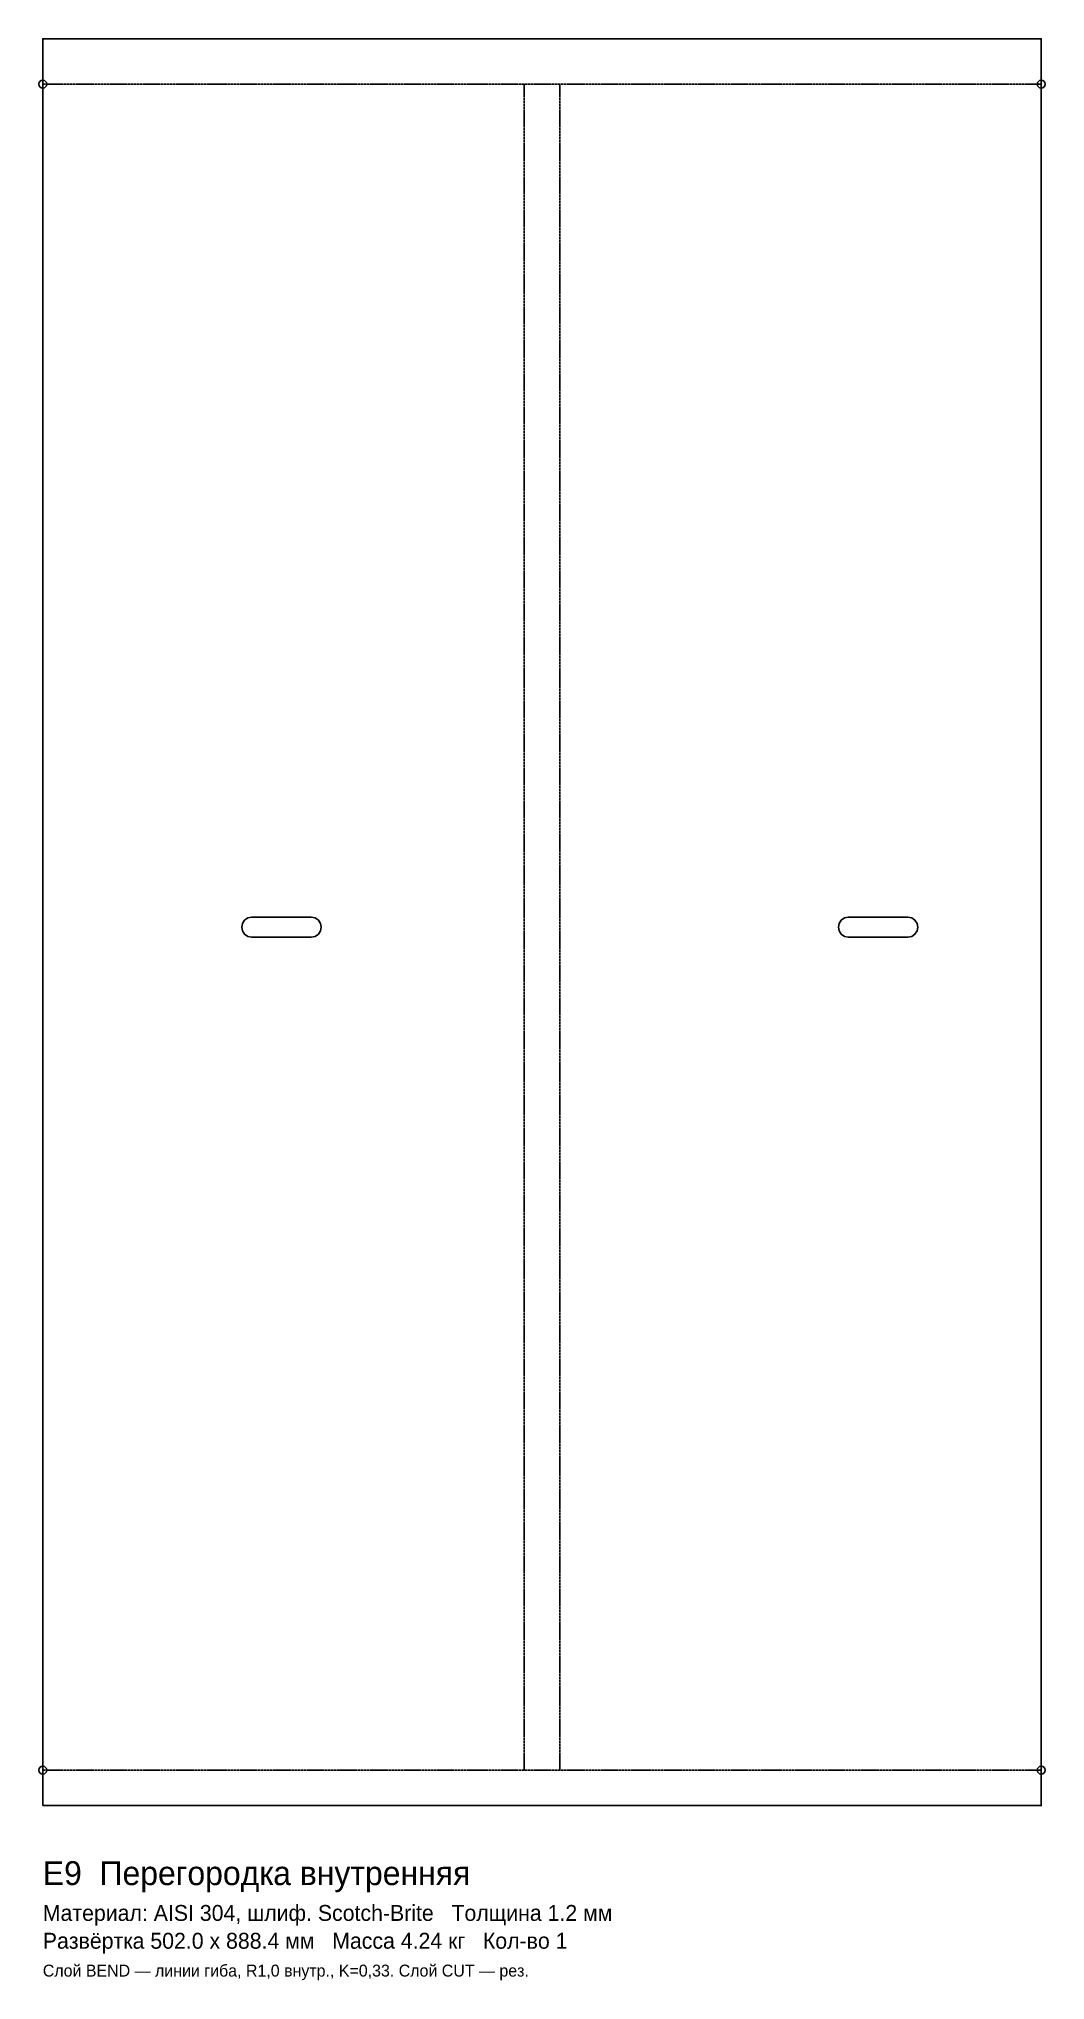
# Model space of a CAD drawing. Header units: millimetres. Extents: x -2 to 504, y -88 to 888.
import ezdxf

# ---------------------------------------------------------------- set-up
doc = ezdxf.new("R2010")
doc.units = ezdxf.units.MM
doc.linetypes.add('DASHED', pattern=[1.524, 1.27, -0.254])
for name, color, linetype in [('BEND', 1, 'DASHED'), ('CUT', 7, 'Continuous'), ('INFO', 3, 'Continuous')]:
    doc.layers.add(name, color=color, linetype=linetype)

msp = doc.modelspace()

# ---------------------------------------------------------------- linework, layer by layer
at = {"layer": 'BEND'}
for p, q in [((0, 865.59), (502, 865.59)), ((242, 17.79), (242, 865.59)), ((260, 17.79), (260, 865.59)), ((0, 17.79), (502, 17.79))]:
    msp.add_line(p, q, dxfattribs=at)
at = {"layer": 'CUT'}
for points in [[(0, 0), (502, 0), (502, 888.39), (0, 888.39)], [(135, 436.69), (136.91, 437.07), (138.54, 438.16), (139.62, 439.78), (140, 441.69), (139.62, 443.61), (138.54, 445.23), (136.91, 446.31), (135, 446.69), (105, 446.69), (103.09, 446.31), (101.46, 445.23), (100.38, 443.61), (100, 441.69), (100.38, 439.78), (101.46, 438.16), (103.09, 437.07), (105, 436.69)], [(435, 436.69), (436.91, 437.07), (438.54, 438.16), (439.62, 439.78), (440, 441.69), (439.62, 443.61), (438.54, 445.23), (436.91, 446.31), (435, 446.69), (405, 446.69), (403.09, 446.31), (401.46, 445.23), (400.38, 443.61), (400, 441.69), (400.38, 439.78), (401.46, 438.16), (403.09, 437.07), (405, 436.69)]]:
    msp.add_lwpolyline(points, close=True, dxfattribs=at)
for centre in [(0, 865.59), (502, 865.59), (0, 17.79), (502, 17.79)]:
    msp.add_circle(centre, 2, dxfattribs=at)

# ---------------------------------------------------------------- texts
at = {"layer": 'INFO'}
for s, height, p in [('E9  Перегородка внутренняя', 12, (0, -40)), ('Материал: AISI 304, шлиф. Scotch-Brite   Толщина 1.2 мм', 8, (0, -58)), ('Развёртка 502.0 x 888.4 мм   Масса 4.24 кг   Кол-во 1', 8, (0, -72)), ('Слой BEND — линии гиба, R1,0 внутр., K=0,33. Слой CUT — рез.', 6, (0, -86))]:
    msp.add_text(s, height=height, dxfattribs=at).set_placement(p)

doc.saveas('drawing.dxf')
